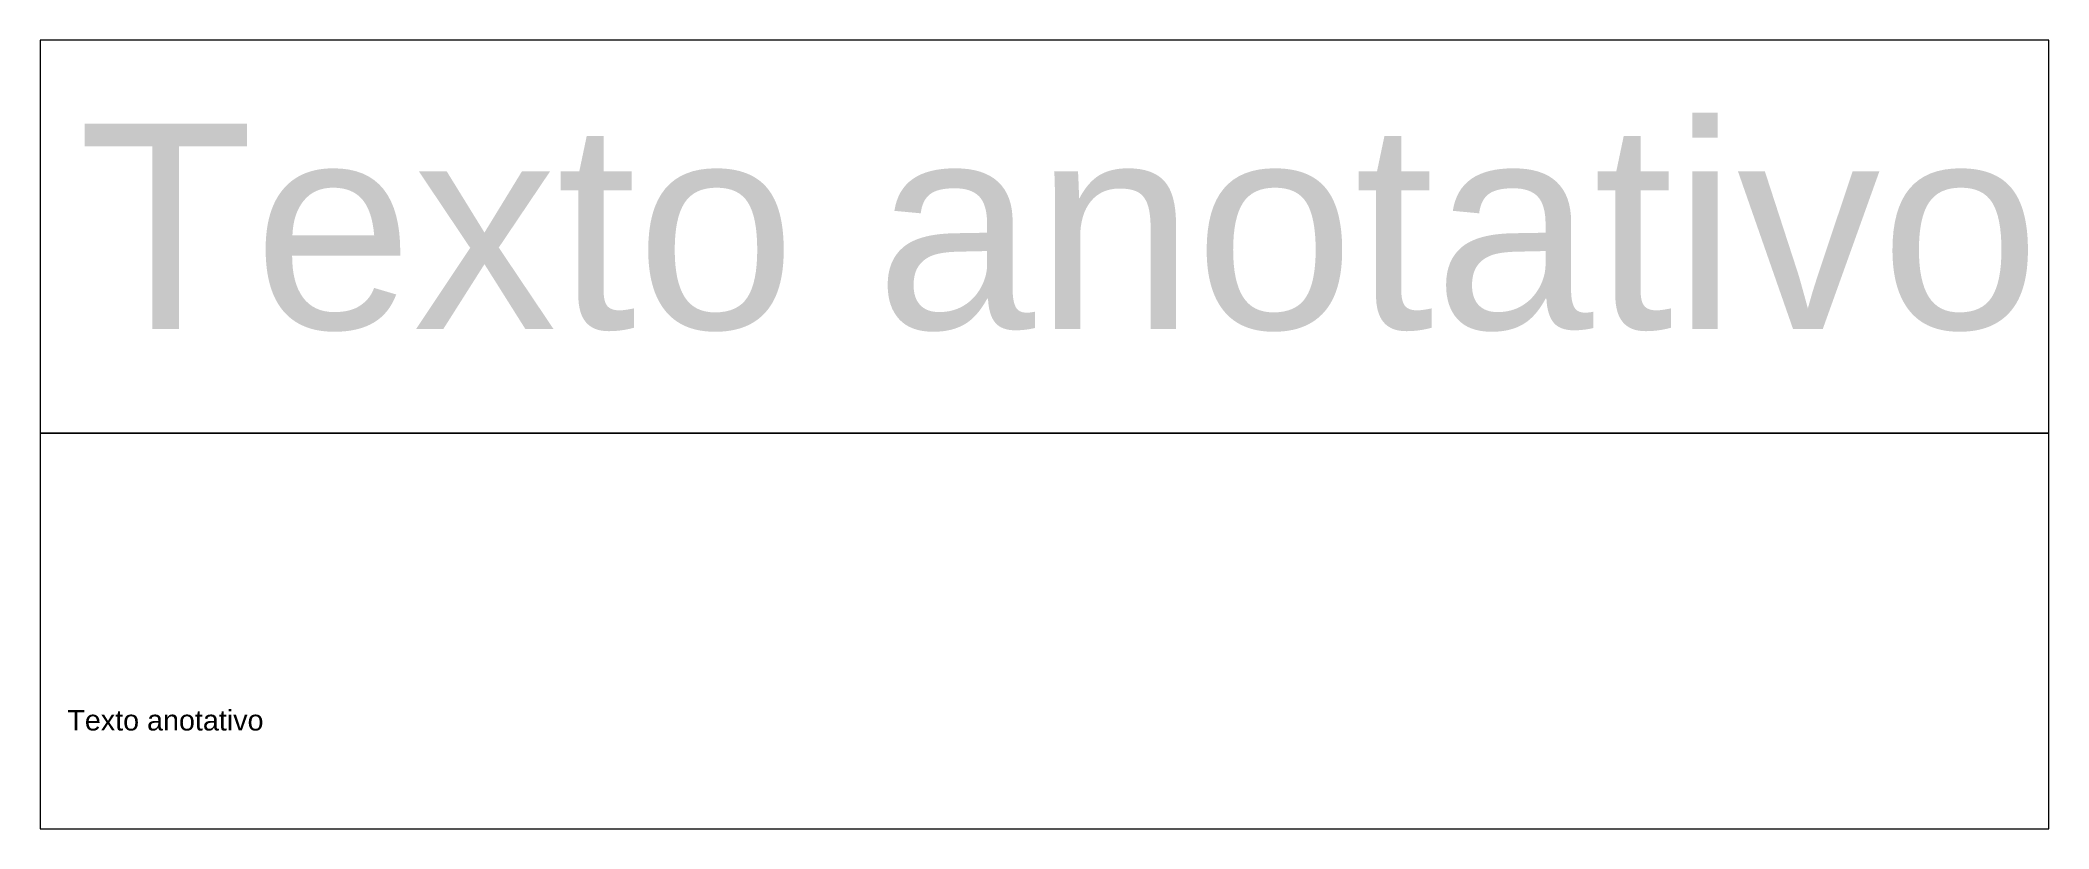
# Paper-space layout 'Presentación1' of a CAD drawing. Header units: inches. Extents: x 0.38 to 10.16, y 1.97 to 5.81.
# The model-space entities are those that its viewports show. They can reach past a viewport. Long polylines and large blocks are cut down to what shows.
import ezdxf

# ---------------------------------------------------------------- set-up
doc = ezdxf.new("R2010")
doc.units = ezdxf.units.IN
doc.header["$MEASUREMENT"] = 0
doc.styles.get("Standard").update_dxf_attribs({"font": 'ARIAL.TTF'})

msp = doc.modelspace()

# ---------------------------------------------------------------- texts
msp.add_text('Texto anotativo', height=1).set_placement((5.2021, 15.3818))

psp = doc.layouts.new('Presentación1')

# ---------------------------------------------------------------- viewports
at = {"layer": '0', "color": 0}
psp.add_viewport(center=(5.2676, 4.852), size=(9.7788, 1.915285), view_center_point=(9.9064, 15.8306), view_height=1.915285, dxfattribs=at)
at = {"layer": '0'}
psp.add_viewport(center=(5.2676, 2.9309), size=(9.7788, 1.927071), view_center_point=(52.774, 20.2252), view_height=19.270714, status=3, dxfattribs=at)

doc.saveas('drawing.dxf')
